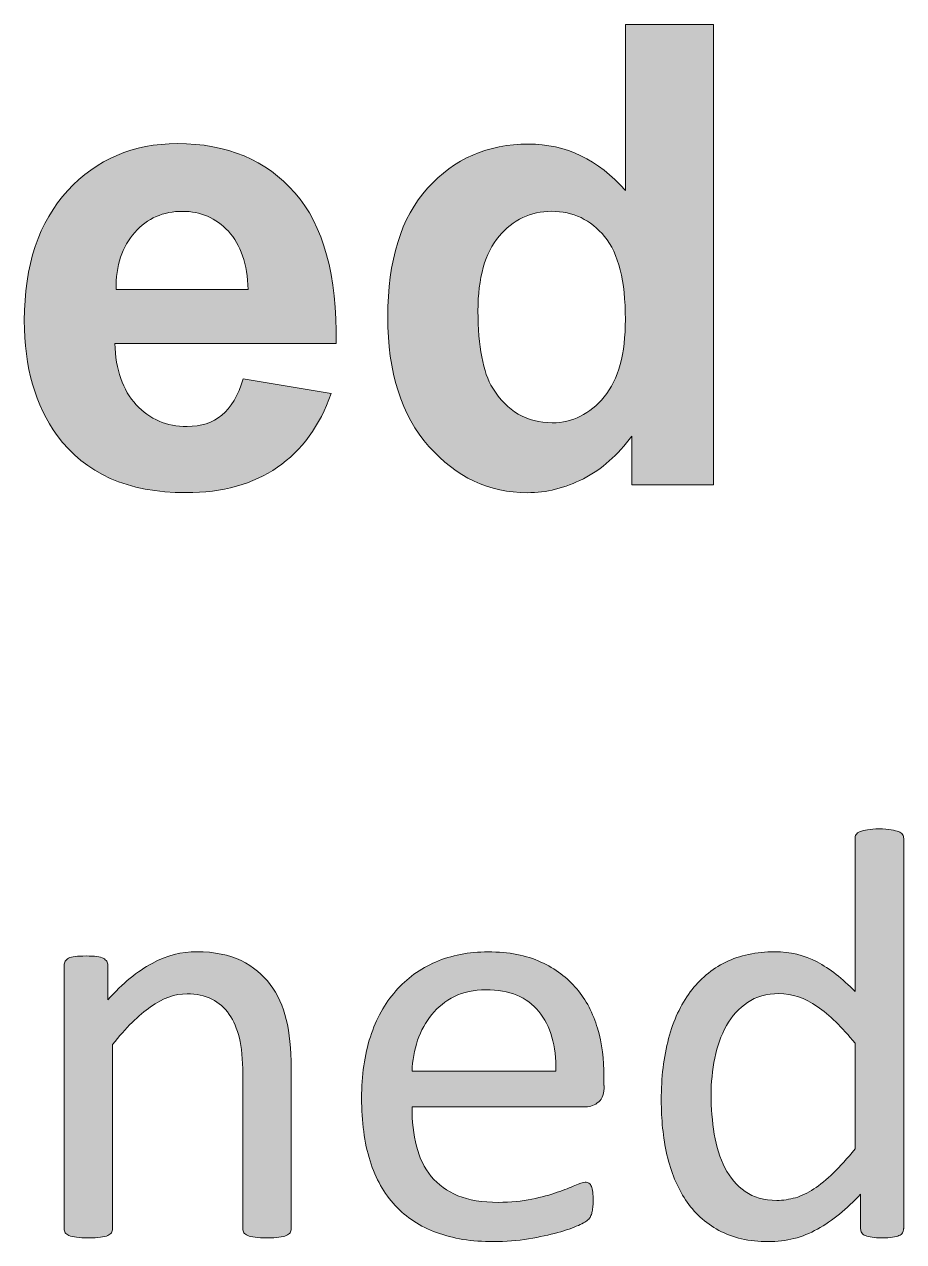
# Model space of a CAD drawing. Header units: inches. Extents: x 247 to 2765, y -1897 to -1110.
# Drawn here: x 855.85 to 861.64, y -1473.03 to -1465.02 of the extents above; entities that cross this region are included whole.
import ezdxf

# ---------------------------------------------------------------- set-up
doc = ezdxf.new("R2010")
doc.units = ezdxf.units.IN
doc.header["$MEASUREMENT"] = 0
doc.layers.add('Layer 1', color=7, linetype='Continuous')

# ---------------------------------------------------------------- blocks, each defined once
blk = doc.blocks.new('block 139')
at = {"layer": 'Layer 1', "true_color": 0x010101}
h = blk.add_hatch(color=18, dxfattribs=at)
h.dxf.hatch_style = 2
edge = h.paths.add_edge_path()
edge.add_spline(control_points=[(860.3876, -1468.0506), (860.3876, -1468.0506), (859.8492, -1468.0506), (859.8492, -1468.0506), (859.8492, -1468.0506), (859.8492, -1467.7292), (859.8492, -1467.7292), (859.7596, -1467.8539), (859.6524, -1467.9469), (859.5319, -1468.0096), (859.4096, -1468.0709), (859.2876, -1468.1016), (859.1632, -1468.1016), (858.9107, -1468.1016), (858.6947, -1468), (858.5145, -1467.7967), (858.3347, -1467.5935), (858.2441, -1467.3099), (858.2441, -1466.9461), (858.2441, -1466.574), (858.3316, -1466.2922), (858.5066, -1466.0976), (858.6816, -1465.904), (858.9028, -1465.8085), (859.1701, -1465.8085), (859.4154, -1465.8085), (859.6287, -1465.9105), (859.8078, -1466.1141), (859.8078, -1466.1141), (859.8078, -1465.021), (859.8078, -1465.021), (859.8078, -1465.021), (860.3883, -1465.021), (860.3883, -1465.021), (860.3883, -1465.021), (860.3876, -1468.0506), (860.3876, -1468.0506), (860.3876, -1468.0506), (860.3876, -1468.0506), (860.3876, -1468.0506)], knot_values=[0, 0, 0, 0, 1, 1, 1, 2, 2, 2, 3, 3, 3, 4, 4, 4, 5, 5, 5, 6, 6, 6, 7, 7, 7, 8, 8, 8, 9, 9, 9, 10, 10, 10, 11, 11, 11, 12, 12, 12, 13, 13, 13, 13], degree=3, periodic=1)
edge = h.paths.add_edge_path()
edge.add_spline(control_points=[(858.8377, -1466.9065), (858.8377, -1467.1394), (858.8711, -1467.3103), (858.9348, -1467.4136), (859.0285, -1467.5652), (859.1594, -1467.6417), (859.3265, -1467.6417), (859.4602, -1467.6417), (859.5739, -1467.5848), (859.6683, -1467.4712), (859.7623, -1467.3575), (859.8078, -1467.1876), (859.8078, -1466.9616), (859.8078, -1466.7094), (859.7623, -1466.5282), (859.6714, -1466.417), (859.5804, -1466.3067), (859.464, -1466.2506), (859.3221, -1466.2506), (859.1842, -1466.2506), (859.0685, -1466.3053), (858.9762, -1466.4149), (858.8842, -1466.5255), (858.8377, -1466.6888), (858.8377, -1466.9065)], knot_values=[0, 0, 0, 0, 1, 1, 1, 2, 2, 2, 3, 3, 3, 4, 4, 4, 5, 5, 5, 6, 6, 6, 7, 7, 7, 8, 8, 8, 8], degree=3, periodic=1)
h = blk.add_hatch(color=18, dxfattribs=at)
h.dxf.hatch_style = 2
edge = h.paths.add_edge_path()
edge.add_spline(control_points=[(857.2922, -1467.3526), (857.2922, -1467.3526), (857.8713, -1467.4498), (857.8713, -1467.4498), (857.7969, -1467.662), (857.6791, -1467.8236), (857.5185, -1467.9345), (857.358, -1468.0448), (857.1585, -1468.1009), (856.9163, -1468.1009), (856.5346, -1468.1009), (856.2518, -1467.9759), (856.0692, -1467.7257), (855.9252, -1467.5273), (855.8528, -1467.2751), (855.8528, -1466.9692), (855.8528, -1466.6054), (855.9483, -1466.3205), (856.1384, -1466.1145), (856.3283, -1465.9085), (856.5691, -1465.8054), (856.8598, -1465.8054), (857.1875, -1465.8054), (857.4438, -1465.9133), (857.6326, -1466.1289), (857.8214, -1466.3432), (857.9116, -1466.675), (857.9037, -1467.1201), (857.9037, -1467.1201), (856.4485, -1467.1201), (856.4485, -1467.1201), (856.4537, -1467.2923), (856.4998, -1467.4264), (856.5887, -1467.5235), (856.6783, -1467.6189), (856.7889, -1467.6658), (856.9236, -1467.6658), (857.0145, -1467.6658), (857.091, -1467.6424), (857.152, -1467.5914), (857.2126, -1467.5425), (857.2605, -1467.4622), (857.2922, -1467.3526)], knot_values=[0, 0, 0, 0, 1, 1, 1, 2, 2, 2, 3, 3, 3, 4, 4, 4, 5, 5, 5, 6, 6, 6, 7, 7, 7, 8, 8, 8, 9, 9, 9, 10, 10, 10, 11, 11, 11, 12, 12, 12, 13, 13, 13, 14, 14, 14, 14], degree=3, periodic=1)
edge = h.paths.add_edge_path()
edge.add_spline(control_points=[(857.3253, -1466.7656), (857.3205, -1466.5975), (857.277, -1466.4697), (857.1954, -1466.3822), (857.1127, -1466.2947), (857.0118, -1466.2509), (856.8939, -1466.2509), (856.7675, -1466.2509), (856.6624, -1466.2971), (856.5794, -1466.3894), (856.4971, -1466.4831), (856.455, -1466.6071), (856.4564, -1466.7656), (856.4564, -1466.7656), (857.3253, -1466.7656), (857.3253, -1466.7656)], knot_values=[0, 0, 0, 0, 1, 1, 1, 2, 2, 2, 3, 3, 3, 4, 4, 4, 5, 5, 5, 5], degree=3, periodic=1)
at = {"layer": 'Layer 1', "lineweight": 0}
for points, knots in [([(860.3876, -1468.0506), (860.3876, -1468.0506), (859.8492, -1468.0506), (859.8492, -1468.0506), (859.8492, -1468.0506), (859.8492, -1467.7292), (859.8492, -1467.7292), (859.7596, -1467.8539), (859.6524, -1467.9469), (859.5319, -1468.0096), (859.4096, -1468.0709), (859.2876, -1468.1016), (859.1632, -1468.1016), (858.9107, -1468.1016), (858.6947, -1468), (858.5145, -1467.7967), (858.3347, -1467.5935), (858.2441, -1467.3099), (858.2441, -1466.9461), (858.2441, -1466.574), (858.3316, -1466.2922), (858.5066, -1466.0976), (858.6816, -1465.904), (858.9028, -1465.8085), (859.1701, -1465.8085), (859.4154, -1465.8085), (859.6287, -1465.9105), (859.8078, -1466.1141), (859.8078, -1466.1141), (859.8078, -1465.021), (859.8078, -1465.021), (859.8078, -1465.021), (860.3883, -1465.021), (860.3883, -1465.021), (860.3883, -1465.021), (860.3876, -1468.0506), (860.3876, -1468.0506), (860.3876, -1468.0506), (860.3876, -1468.0506), (860.3876, -1468.0506)], [0, 0, 0, 0, 1, 1, 1, 2, 2, 2, 3, 3, 3, 4, 4, 4, 5, 5, 5, 6, 6, 6, 7, 7, 7, 8, 8, 8, 9, 9, 9, 10, 10, 10, 11, 11, 11, 12, 12, 12, 13, 13, 13, 13]), ([(857.2922, -1467.3526), (857.2922, -1467.3526), (857.8713, -1467.4498), (857.8713, -1467.4498), (857.7969, -1467.662), (857.6791, -1467.8236), (857.5185, -1467.9345), (857.358, -1468.0448), (857.1585, -1468.1009), (856.9163, -1468.1009), (856.5346, -1468.1009), (856.2518, -1467.9759), (856.0692, -1467.7257), (855.9252, -1467.5273), (855.8528, -1467.2751), (855.8528, -1466.9692), (855.8528, -1466.6054), (855.9483, -1466.3205), (856.1384, -1466.1145), (856.3283, -1465.9085), (856.5691, -1465.8054), (856.8598, -1465.8054), (857.1875, -1465.8054), (857.4438, -1465.9133), (857.6326, -1466.1289), (857.8214, -1466.3432), (857.9116, -1466.675), (857.9037, -1467.1201), (857.9037, -1467.1201), (856.4485, -1467.1201), (856.4485, -1467.1201), (856.4537, -1467.2923), (856.4998, -1467.4264), (856.5887, -1467.5235), (856.6783, -1467.6189), (856.7889, -1467.6658), (856.9236, -1467.6658), (857.0145, -1467.6658), (857.091, -1467.6424), (857.152, -1467.5914), (857.2126, -1467.5425), (857.2605, -1467.4622), (857.2922, -1467.3526)], [0, 0, 0, 0, 1, 1, 1, 2, 2, 2, 3, 3, 3, 4, 4, 4, 5, 5, 5, 6, 6, 6, 7, 7, 7, 8, 8, 8, 9, 9, 9, 10, 10, 10, 11, 11, 11, 12, 12, 12, 13, 13, 13, 14, 14, 14, 14]), ([(857.3253, -1466.7656), (857.3205, -1466.5975), (857.277, -1466.4697), (857.1954, -1466.3822), (857.1127, -1466.2947), (857.0118, -1466.2509), (856.8939, -1466.2509), (856.7675, -1466.2509), (856.6624, -1466.2971), (856.5794, -1466.3894), (856.4971, -1466.4831), (856.455, -1466.6071), (856.4564, -1466.7656), (856.4564, -1466.7656), (857.3253, -1466.7656), (857.3253, -1466.7656)], [0, 0, 0, 0, 1, 1, 1, 2, 2, 2, 3, 3, 3, 4, 4, 4, 5, 5, 5, 5]), ([(858.8377, -1466.9065), (858.8377, -1467.1394), (858.8711, -1467.3103), (858.9348, -1467.4136), (859.0285, -1467.5652), (859.1594, -1467.6417), (859.3265, -1467.6417), (859.4602, -1467.6417), (859.5739, -1467.5848), (859.6683, -1467.4712), (859.7623, -1467.3575), (859.8078, -1467.1876), (859.8078, -1466.9616), (859.8078, -1466.7094), (859.7623, -1466.5282), (859.6714, -1466.417), (859.5804, -1466.3067), (859.464, -1466.2506), (859.3221, -1466.2506), (859.1842, -1466.2506), (859.0685, -1466.3053), (858.9762, -1466.4149), (858.8842, -1466.5255), (858.8377, -1466.6888), (858.8377, -1466.9065)], [0, 0, 0, 0, 1, 1, 1, 2, 2, 2, 3, 3, 3, 4, 4, 4, 5, 5, 5, 6, 6, 6, 7, 7, 7, 8, 8, 8, 8])]:
    blk.add_open_spline(points, degree=3, knots=knots, dxfattribs=at)
blk = doc.blocks.new('block 140')
at = {"layer": 'Layer 1', "true_color": 0x010101}
h = blk.add_hatch(color=18, dxfattribs=at)
h.dxf.hatch_style = 2
edge = h.paths.add_edge_path()
edge.add_spline(control_points=[(861.6375, -1472.943), (861.6375, -1472.9533), (861.6354, -1472.9637), (861.631, -1472.9699), (861.6254, -1472.9774), (861.6189, -1472.9836), (861.6079, -1472.9881), (861.5979, -1472.994), (861.5834, -1472.996), (861.5645, -1472.9988), (861.5466, -1473.0016), (861.5255, -1473.0026), (861.4987, -1473.0026), (861.4714, -1473.0026), (861.4484, -1473.0016), (861.4315, -1472.9988), (861.4146, -1472.996), (861.3988, -1472.9926), (861.3874, -1472.9881), (861.3767, -1472.984), (861.3671, -1472.9788), (861.3629, -1472.9699), (861.3571, -1472.9626), (861.3557, -1472.9533), (861.3557, -1472.943), (861.3557, -1472.943), (861.3557, -1472.7149), (861.3557, -1472.7149), (861.2647, -1472.8124), (861.1707, -1472.891), (861.0715, -1472.9451), (860.9733, -1473.0002), (860.8655, -1473.0277), (860.7483, -1473.0277), (860.6219, -1473.0277), (860.5127, -1473.0029), (860.4231, -1472.9533), (860.3318, -1472.9041), (860.2591, -1472.8372), (860.204, -1472.7528), (860.1485, -1472.6701), (860.1079, -1472.5702), (860.081, -1472.4565), (860.0559, -1472.3429), (860.0438, -1472.223), (860.0438, -1472.0969), (860.0438, -1471.9474), (860.0596, -1471.812), (860.092, -1471.6924), (860.1237, -1471.5725), (860.1716, -1471.4699), (860.2347, -1471.3851), (860.2974, -1471.3014), (860.3742, -1471.2353), (860.4679, -1471.1894), (860.5619, -1471.144), (860.6681, -1471.1212), (860.791, -1471.1212), (860.8923, -1471.1212), (860.9857, -1471.1436), (861.0694, -1471.1877), (861.1524, -1471.2318), (861.2372, -1471.2973), (861.3188, -1471.3831), (861.3188, -1471.3831), (861.3188, -1470.3764), (861.3188, -1470.3764), (861.3188, -1470.3674), (861.3209, -1470.3571), (861.3261, -1470.3502), (861.3302, -1470.3419), (861.3392, -1470.3354), (861.3522, -1470.3309), (861.3643, -1470.3251), (861.3812, -1470.3227), (861.4012, -1470.3192), (861.4222, -1470.3161), (861.4466, -1470.313), (861.477, -1470.313), (861.5104, -1470.313), (861.5355, -1470.3161), (861.5572, -1470.3192), (861.5779, -1470.3227), (861.5937, -1470.3264), (861.6055, -1470.3309), (861.6172, -1470.3351), (861.6261, -1470.3406), (861.6316, -1470.3502), (861.6372, -1470.3575), (861.6389, -1470.3674), (861.6389, -1470.3764), (861.6389, -1470.3764), (861.6389, -1472.942), (861.6389, -1472.942), (861.6389, -1472.942), (861.6375, -1472.943), (861.6375, -1472.943), (861.6375, -1472.943), (861.6375, -1472.943), (861.6375, -1472.943)], knot_values=[0, 0, 0, 0, 1, 1, 1, 2, 2, 2, 3, 3, 3, 4, 4, 4, 5, 5, 5, 6, 6, 6, 7, 7, 7, 8, 8, 8, 9, 9, 9, 10, 10, 10, 11, 11, 11, 12, 12, 12, 13, 13, 13, 14, 14, 14, 15, 15, 15, 16, 16, 16, 17, 17, 17, 18, 18, 18, 19, 19, 19, 20, 20, 20, 21, 21, 21, 22, 22, 22, 23, 23, 23, 24, 24, 24, 25, 25, 25, 26, 26, 26, 27, 27, 27, 28, 28, 28, 29, 29, 29, 30, 30, 30, 31, 31, 31, 32, 32, 32, 33, 33, 33, 33], degree=3, periodic=1)
edge = h.paths.add_edge_path()
edge.add_spline(control_points=[(861.3188, -1471.7231), (861.2327, -1471.6166), (861.1497, -1471.536), (861.0694, -1471.4806), (860.9884, -1471.4247), (860.9054, -1471.3965), (860.8179, -1471.3965), (860.737, -1471.3965), (860.6674, -1471.4158), (860.6119, -1471.4544), (860.5554, -1471.493), (860.5092, -1471.5436), (860.4731, -1471.6066), (860.4369, -1471.6707), (860.4114, -1471.7417), (860.3955, -1471.8202), (860.3797, -1471.9002), (860.3718, -1471.9811), (860.3718, -1472.0628), (860.3718, -1472.1499), (860.379, -1472.2354), (860.3928, -1472.3201), (860.4066, -1472.4028), (860.4297, -1472.4765), (860.4624, -1472.5427), (860.4972, -1472.6074), (860.5413, -1472.6595), (860.5954, -1472.698), (860.6508, -1472.7363), (860.7201, -1472.7566), (860.8041, -1472.7566), (860.8462, -1472.7566), (860.8865, -1472.7501), (860.9271, -1472.7387), (860.9661, -1472.7277), (861.0067, -1472.708), (861.0477, -1472.6808), (861.0884, -1472.655), (861.1318, -1472.6188), (861.1765, -1472.5757), (861.2213, -1472.5327), (861.2689, -1472.4803), (861.3192, -1472.4173), (861.3192, -1472.4173), (861.3192, -1471.7231), (861.3192, -1471.7231), (861.3192, -1471.7231), (861.3188, -1471.7231), (861.3188, -1471.7231)], knot_values=[0, 0, 0, 0, 1, 1, 1, 2, 2, 2, 3, 3, 3, 4, 4, 4, 5, 5, 5, 6, 6, 6, 7, 7, 7, 8, 8, 8, 9, 9, 9, 10, 10, 10, 11, 11, 11, 12, 12, 12, 13, 13, 13, 14, 14, 14, 15, 15, 15, 16, 16, 16, 16], degree=3, periodic=1)
h = blk.add_hatch(color=18, dxfattribs=at)
h.dxf.hatch_style = 2
edge = h.paths.add_edge_path()
edge.add_spline(control_points=[(857.6088, -1472.943), (857.6088, -1472.9533), (857.6057, -1472.963), (857.6016, -1472.9688), (857.5961, -1472.9761), (857.5885, -1472.9823), (857.5768, -1472.9871), (857.5651, -1472.9936), (857.5492, -1472.996), (857.5285, -1472.9988), (857.5072, -1473.0016), (857.4824, -1473.0026), (857.4514, -1473.0026), (857.419, -1473.0026), (857.3928, -1473.0016), (857.3714, -1472.9988), (857.3501, -1472.996), (857.3349, -1472.9923), (857.3229, -1472.9871), (857.3115, -1472.9823), (857.3025, -1472.9771), (857.2977, -1472.9688), (857.2929, -1472.9606), (857.2901, -1472.9533), (857.2901, -1472.943), (857.2901, -1472.943), (857.2901, -1471.9274), (857.2901, -1471.9274), (857.2901, -1471.8285), (857.2829, -1471.7489), (857.2681, -1471.6883), (857.2522, -1471.628), (857.2309, -1471.576), (857.2013, -1471.5326), (857.1716, -1471.4885), (857.133, -1471.4554), (857.0862, -1471.4327), (857.0386, -1471.4106), (856.9849, -1471.3975), (856.9236, -1471.3975), (856.843, -1471.3975), (856.7644, -1471.4258), (856.6838, -1471.4823), (856.6042, -1471.5388), (856.5205, -1471.6215), (856.4337, -1471.731), (856.4337, -1471.731), (856.4337, -1472.943), (856.4337, -1472.943), (856.4337, -1472.9533), (856.4309, -1472.963), (856.4261, -1472.9688), (856.4206, -1472.9761), (856.413, -1472.9823), (856.4013, -1472.9871), (856.391, -1472.9936), (856.3744, -1472.996), (856.3531, -1472.9988), (856.3324, -1473.0016), (856.3062, -1473.0026), (856.2738, -1473.0026), (856.2428, -1473.0026), (856.2173, -1473.0016), (856.1967, -1472.9988), (856.1756, -1472.996), (856.1601, -1472.9923), (856.1467, -1472.9871), (856.1353, -1472.9823), (856.1257, -1472.9771), (856.1222, -1472.9688), (856.1171, -1472.9616), (856.115, -1472.9533), (856.115, -1472.943), (856.115, -1472.943), (856.115, -1471.2087), (856.115, -1471.2087), (856.115, -1471.1998), (856.1171, -1471.1894), (856.1216, -1471.1832), (856.1257, -1471.176), (856.1322, -1471.1705), (856.144, -1471.1633), (856.1553, -1471.1577), (856.1698, -1471.1543), (856.188, -1471.1515), (856.2067, -1471.1498), (856.2297, -1471.1488), (856.2594, -1471.1488), (856.2876, -1471.1488), (856.311, -1471.1498), (856.329, -1471.1515), (856.3486, -1471.1543), (856.3627, -1471.1591), (856.3724, -1471.1633), (856.382, -1471.1705), (856.391, -1471.1757), (856.3948, -1471.1832), (856.3999, -1471.1908), (856.402, -1471.1998), (856.402, -1471.2087), (856.402, -1471.2087), (856.402, -1471.4382), (856.402, -1471.4382), (856.4995, -1471.3276), (856.597, -1471.2487), (856.6941, -1471.1977), (856.7899, -1471.146), (856.8884, -1471.1205), (856.9877, -1471.1205), (857.1034, -1471.1205), (857.2009, -1471.1416), (857.2798, -1471.1791), (857.3583, -1471.2184), (857.4217, -1471.2721), (857.4713, -1471.3362), (857.5203, -1471.401), (857.5551, -1471.4788), (857.5761, -1471.5667), (857.5978, -1471.6545), (857.6085, -1471.7603), (857.6085, -1471.8826), (857.6085, -1471.8826), (857.6085, -1472.9413), (857.6085, -1472.9413), (857.6085, -1472.9413), (857.6078, -1472.9413), (857.6078, -1472.9413), (857.6078, -1472.9413), (857.6088, -1472.943), (857.6088, -1472.943), (857.6088, -1472.943), (857.6088, -1472.943), (857.6088, -1472.943)], knot_values=[0, 0, 0, 0, 1, 1, 1, 2, 2, 2, 3, 3, 3, 4, 4, 4, 5, 5, 5, 6, 6, 6, 7, 7, 7, 8, 8, 8, 9, 9, 9, 10, 10, 10, 11, 11, 11, 12, 12, 12, 13, 13, 13, 14, 14, 14, 15, 15, 15, 16, 16, 16, 17, 17, 17, 18, 18, 18, 19, 19, 19, 20, 20, 20, 21, 21, 21, 22, 22, 22, 23, 23, 23, 24, 24, 24, 25, 25, 25, 26, 26, 26, 27, 27, 27, 28, 28, 28, 29, 29, 29, 30, 30, 30, 31, 31, 31, 32, 32, 32, 33, 33, 33, 34, 34, 34, 35, 35, 35, 36, 36, 36, 37, 37, 37, 38, 38, 38, 39, 39, 39, 40, 40, 40, 41, 41, 41, 42, 42, 42, 43, 43, 43, 44, 44, 44, 44], degree=3, periodic=1)
h = blk.add_hatch(color=18, dxfattribs=at)
h.dxf.hatch_style = 2
edge = h.paths.add_edge_path()
edge.add_spline(control_points=[(859.669, -1472.0008), (859.669, -1472.0524), (859.6569, -1472.0869), (859.6325, -1472.1079), (859.607, -1472.1303), (859.5787, -1472.141), (859.5463, -1472.141), (859.5463, -1472.141), (858.4039, -1472.141), (858.4039, -1472.141), (858.4039, -1472.2364), (858.4136, -1472.3239), (858.4329, -1472.3997), (858.4532, -1472.4776), (858.4842, -1472.543), (858.53, -1472.5985), (858.5748, -1472.6536), (858.6341, -1472.6949), (858.7057, -1472.7253), (858.7777, -1472.7549), (858.867, -1472.7694), (858.971, -1472.7694), (859.0533, -1472.7694), (859.1271, -1472.7621), (859.1922, -1472.7487), (859.2569, -1472.7349), (859.3128, -1472.7198), (859.3596, -1472.7032), (859.4075, -1472.6867), (859.445, -1472.6715), (859.476, -1472.6577), (859.5064, -1472.6447), (859.5288, -1472.6364), (859.5439, -1472.6364), (859.5525, -1472.6364), (859.5615, -1472.6391), (859.5677, -1472.644), (859.5753, -1472.6481), (859.5801, -1472.655), (859.5846, -1472.6639), (859.5887, -1472.6732), (859.5918, -1472.6863), (859.5925, -1472.7018), (859.5946, -1472.7177), (859.5959, -1472.7373), (859.5959, -1472.7604), (859.5959, -1472.7769), (859.5952, -1472.7914), (859.5932, -1472.8038), (859.5925, -1472.8155), (859.5901, -1472.8259), (859.588, -1472.8365), (859.5866, -1472.8462), (859.5822, -1472.8548), (859.5787, -1472.8624), (859.5742, -1472.8696), (859.5691, -1472.8775), (859.5611, -1472.8844), (859.5536, -1472.892), (859.5339, -1472.9048), (859.4984, -1472.9209), (859.463, -1472.9368), (859.4182, -1472.9526), (859.3634, -1472.9678), (859.3083, -1472.9833), (859.2442, -1472.9971), (859.1712, -1473.0091), (859.0988, -1473.0209), (859.0213, -1473.0277), (858.9396, -1473.0277), (858.797, -1473.0277), (858.6716, -1473.0074), (858.5645, -1472.9678), (858.4573, -1472.9282), (858.3671, -1472.8693), (858.2933, -1472.7907), (858.2203, -1472.7115), (858.1652, -1472.614), (858.1276, -1472.4958), (858.0901, -1472.3777), (858.0722, -1472.2388), (858.0722, -1472.0834), (858.0722, -1471.9336), (858.0918, -1471.7999), (858.1297, -1471.6804), (858.1683, -1471.5615), (858.2238, -1471.4609), (858.2968, -1471.3789), (858.3691, -1471.2962), (858.4566, -1471.2329), (858.5593, -1471.1884), (858.6627, -1471.144), (858.7767, -1471.1219), (858.9045, -1471.1219), (859.0413, -1471.1219), (859.1567, -1471.1443), (859.2518, -1471.1884), (859.3475, -1471.2322), (859.4261, -1471.2911), (859.4874, -1471.3648), (859.5498, -1471.4385), (859.5956, -1471.5253), (859.6242, -1471.6242), (859.6531, -1471.7231), (859.6669, -1471.8302), (859.6669, -1471.9422), (859.6669, -1471.9422), (859.6669, -1471.9997), (859.6669, -1471.9997), (859.6669, -1471.9997), (859.669, -1472.0008), (859.669, -1472.0008), (859.669, -1472.0008), (859.669, -1472.0008), (859.669, -1472.0008)], knot_values=[0, 0, 0, 0, 1, 1, 1, 2, 2, 2, 3, 3, 3, 4, 4, 4, 5, 5, 5, 6, 6, 6, 7, 7, 7, 8, 8, 8, 9, 9, 9, 10, 10, 10, 11, 11, 11, 12, 12, 12, 13, 13, 13, 14, 14, 14, 15, 15, 15, 16, 16, 16, 17, 17, 17, 18, 18, 18, 19, 19, 19, 20, 20, 20, 21, 21, 21, 22, 22, 22, 23, 23, 23, 24, 24, 24, 25, 25, 25, 26, 26, 26, 27, 27, 27, 28, 28, 28, 29, 29, 29, 30, 30, 30, 31, 31, 31, 32, 32, 32, 33, 33, 33, 34, 34, 34, 35, 35, 35, 36, 36, 36, 37, 37, 37, 38, 38, 38, 38], degree=3, periodic=1)
edge = h.paths.add_edge_path()
edge.add_spline(control_points=[(859.3496, -1471.9067), (859.3541, -1471.7386), (859.3162, -1471.6077), (859.2383, -1471.514), (859.1601, -1471.4185), (859.0447, -1471.3713), (858.8907, -1471.3713), (858.8118, -1471.3713), (858.7433, -1471.3858), (858.683, -1471.4154), (858.6237, -1471.4451), (858.5741, -1471.4843), (858.5342, -1471.5333), (858.4939, -1471.5832), (858.4625, -1471.6401), (858.4408, -1471.7035), (858.4184, -1471.7682), (858.406, -1471.8364), (858.4039, -1471.9067), (858.4039, -1471.9067), (859.3496, -1471.9067), (859.3496, -1471.9067)], knot_values=[0, 0, 0, 0, 1, 1, 1, 2, 2, 2, 3, 3, 3, 4, 4, 4, 5, 5, 5, 6, 6, 6, 7, 7, 7, 7], degree=3, periodic=1)
at = {"layer": 'Layer 1', "lineweight": 0}
for points, knots in [([(861.6375, -1472.943), (861.6375, -1472.9533), (861.6354, -1472.9637), (861.631, -1472.9699), (861.6254, -1472.9774), (861.6189, -1472.9836), (861.6079, -1472.9881), (861.5979, -1472.994), (861.5834, -1472.996), (861.5645, -1472.9988), (861.5466, -1473.0016), (861.5255, -1473.0026), (861.4987, -1473.0026), (861.4714, -1473.0026), (861.4484, -1473.0016), (861.4315, -1472.9988), (861.4146, -1472.996), (861.3988, -1472.9926), (861.3874, -1472.9881), (861.3767, -1472.984), (861.3671, -1472.9788), (861.3629, -1472.9699), (861.3571, -1472.9626), (861.3557, -1472.9533), (861.3557, -1472.943), (861.3557, -1472.943), (861.3557, -1472.7149), (861.3557, -1472.7149), (861.2647, -1472.8124), (861.1707, -1472.891), (861.0715, -1472.9451), (860.9733, -1473.0002), (860.8655, -1473.0277), (860.7483, -1473.0277), (860.6219, -1473.0277), (860.5127, -1473.0029), (860.4231, -1472.9533), (860.3318, -1472.9041), (860.2591, -1472.8372), (860.204, -1472.7528), (860.1485, -1472.6701), (860.1079, -1472.5702), (860.081, -1472.4565), (860.0559, -1472.3429), (860.0438, -1472.223), (860.0438, -1472.0969), (860.0438, -1471.9474), (860.0596, -1471.812), (860.092, -1471.6924), (860.1237, -1471.5725), (860.1716, -1471.4699), (860.2347, -1471.3851), (860.2974, -1471.3014), (860.3742, -1471.2353), (860.4679, -1471.1894), (860.5619, -1471.144), (860.6681, -1471.1212), (860.791, -1471.1212), (860.8923, -1471.1212), (860.9857, -1471.1436), (861.0694, -1471.1877), (861.1524, -1471.2318), (861.2372, -1471.2973), (861.3188, -1471.3831), (861.3188, -1471.3831), (861.3188, -1470.3764), (861.3188, -1470.3764), (861.3188, -1470.3674), (861.3209, -1470.3571), (861.3261, -1470.3502), (861.3302, -1470.3419), (861.3392, -1470.3354), (861.3522, -1470.3309), (861.3643, -1470.3251), (861.3812, -1470.3227), (861.4012, -1470.3192), (861.4222, -1470.3161), (861.4466, -1470.313), (861.477, -1470.313), (861.5104, -1470.313), (861.5355, -1470.3161), (861.5572, -1470.3192), (861.5779, -1470.3227), (861.5937, -1470.3264), (861.6055, -1470.3309), (861.6172, -1470.3351), (861.6261, -1470.3406), (861.6316, -1470.3502), (861.6372, -1470.3575), (861.6389, -1470.3674), (861.6389, -1470.3764), (861.6389, -1470.3764), (861.6389, -1472.942), (861.6389, -1472.942), (861.6389, -1472.942), (861.6375, -1472.943), (861.6375, -1472.943), (861.6375, -1472.943), (861.6375, -1472.943), (861.6375, -1472.943)], [0, 0, 0, 0, 1, 1, 1, 2, 2, 2, 3, 3, 3, 4, 4, 4, 5, 5, 5, 6, 6, 6, 7, 7, 7, 8, 8, 8, 9, 9, 9, 10, 10, 10, 11, 11, 11, 12, 12, 12, 13, 13, 13, 14, 14, 14, 15, 15, 15, 16, 16, 16, 17, 17, 17, 18, 18, 18, 19, 19, 19, 20, 20, 20, 21, 21, 21, 22, 22, 22, 23, 23, 23, 24, 24, 24, 25, 25, 25, 26, 26, 26, 27, 27, 27, 28, 28, 28, 29, 29, 29, 30, 30, 30, 31, 31, 31, 32, 32, 32, 33, 33, 33, 33]), ([(857.6088, -1472.943), (857.6088, -1472.9533), (857.6057, -1472.963), (857.6016, -1472.9688), (857.5961, -1472.9761), (857.5885, -1472.9823), (857.5768, -1472.9871), (857.5651, -1472.9936), (857.5492, -1472.996), (857.5285, -1472.9988), (857.5072, -1473.0016), (857.4824, -1473.0026), (857.4514, -1473.0026), (857.419, -1473.0026), (857.3928, -1473.0016), (857.3714, -1472.9988), (857.3501, -1472.996), (857.3349, -1472.9923), (857.3229, -1472.9871), (857.3115, -1472.9823), (857.3025, -1472.9771), (857.2977, -1472.9688), (857.2929, -1472.9606), (857.2901, -1472.9533), (857.2901, -1472.943), (857.2901, -1472.943), (857.2901, -1471.9274), (857.2901, -1471.9274), (857.2901, -1471.8285), (857.2829, -1471.7489), (857.2681, -1471.6883), (857.2522, -1471.628), (857.2309, -1471.576), (857.2013, -1471.5326), (857.1716, -1471.4885), (857.133, -1471.4554), (857.0862, -1471.4327), (857.0386, -1471.4106), (856.9849, -1471.3975), (856.9236, -1471.3975), (856.843, -1471.3975), (856.7644, -1471.4258), (856.6838, -1471.4823), (856.6042, -1471.5388), (856.5205, -1471.6215), (856.4337, -1471.731), (856.4337, -1471.731), (856.4337, -1472.943), (856.4337, -1472.943), (856.4337, -1472.9533), (856.4309, -1472.963), (856.4261, -1472.9688), (856.4206, -1472.9761), (856.413, -1472.9823), (856.4013, -1472.9871), (856.391, -1472.9936), (856.3744, -1472.996), (856.3531, -1472.9988), (856.3324, -1473.0016), (856.3062, -1473.0026), (856.2738, -1473.0026), (856.2428, -1473.0026), (856.2173, -1473.0016), (856.1967, -1472.9988), (856.1756, -1472.996), (856.1601, -1472.9923), (856.1467, -1472.9871), (856.1353, -1472.9823), (856.1257, -1472.9771), (856.1222, -1472.9688), (856.1171, -1472.9616), (856.115, -1472.9533), (856.115, -1472.943), (856.115, -1472.943), (856.115, -1471.2087), (856.115, -1471.2087), (856.115, -1471.1998), (856.1171, -1471.1894), (856.1216, -1471.1832), (856.1257, -1471.176), (856.1322, -1471.1705), (856.144, -1471.1633), (856.1553, -1471.1577), (856.1698, -1471.1543), (856.188, -1471.1515), (856.2067, -1471.1498), (856.2297, -1471.1488), (856.2594, -1471.1488), (856.2876, -1471.1488), (856.311, -1471.1498), (856.329, -1471.1515), (856.3486, -1471.1543), (856.3627, -1471.1591), (856.3724, -1471.1633), (856.382, -1471.1705), (856.391, -1471.1757), (856.3948, -1471.1832), (856.3999, -1471.1908), (856.402, -1471.1998), (856.402, -1471.2087), (856.402, -1471.2087), (856.402, -1471.4382), (856.402, -1471.4382), (856.4995, -1471.3276), (856.597, -1471.2487), (856.6941, -1471.1977), (856.7899, -1471.146), (856.8884, -1471.1205), (856.9877, -1471.1205), (857.1034, -1471.1205), (857.2009, -1471.1416), (857.2798, -1471.1791), (857.3583, -1471.2184), (857.4217, -1471.2721), (857.4713, -1471.3362), (857.5203, -1471.401), (857.5551, -1471.4788), (857.5761, -1471.5667), (857.5978, -1471.6545), (857.6085, -1471.7603), (857.6085, -1471.8826), (857.6085, -1471.8826), (857.6085, -1472.9413), (857.6085, -1472.9413), (857.6085, -1472.9413), (857.6078, -1472.9413), (857.6078, -1472.9413), (857.6078, -1472.9413), (857.6088, -1472.943), (857.6088, -1472.943), (857.6088, -1472.943), (857.6088, -1472.943), (857.6088, -1472.943)], [0, 0, 0, 0, 1, 1, 1, 2, 2, 2, 3, 3, 3, 4, 4, 4, 5, 5, 5, 6, 6, 6, 7, 7, 7, 8, 8, 8, 9, 9, 9, 10, 10, 10, 11, 11, 11, 12, 12, 12, 13, 13, 13, 14, 14, 14, 15, 15, 15, 16, 16, 16, 17, 17, 17, 18, 18, 18, 19, 19, 19, 20, 20, 20, 21, 21, 21, 22, 22, 22, 23, 23, 23, 24, 24, 24, 25, 25, 25, 26, 26, 26, 27, 27, 27, 28, 28, 28, 29, 29, 29, 30, 30, 30, 31, 31, 31, 32, 32, 32, 33, 33, 33, 34, 34, 34, 35, 35, 35, 36, 36, 36, 37, 37, 37, 38, 38, 38, 39, 39, 39, 40, 40, 40, 41, 41, 41, 42, 42, 42, 43, 43, 43, 44, 44, 44, 44]), ([(859.669, -1472.0008), (859.669, -1472.0524), (859.6569, -1472.0869), (859.6325, -1472.1079), (859.607, -1472.1303), (859.5787, -1472.141), (859.5463, -1472.141), (859.5463, -1472.141), (858.4039, -1472.141), (858.4039, -1472.141), (858.4039, -1472.2364), (858.4136, -1472.3239), (858.4329, -1472.3997), (858.4532, -1472.4776), (858.4842, -1472.543), (858.53, -1472.5985), (858.5748, -1472.6536), (858.6341, -1472.6949), (858.7057, -1472.7253), (858.7777, -1472.7549), (858.867, -1472.7694), (858.971, -1472.7694), (859.0533, -1472.7694), (859.1271, -1472.7621), (859.1922, -1472.7487), (859.2569, -1472.7349), (859.3128, -1472.7198), (859.3596, -1472.7032), (859.4075, -1472.6867), (859.445, -1472.6715), (859.476, -1472.6577), (859.5064, -1472.6447), (859.5288, -1472.6364), (859.5439, -1472.6364), (859.5525, -1472.6364), (859.5615, -1472.6391), (859.5677, -1472.644), (859.5753, -1472.6481), (859.5801, -1472.655), (859.5846, -1472.6639), (859.5887, -1472.6732), (859.5918, -1472.6863), (859.5925, -1472.7018), (859.5946, -1472.7177), (859.5959, -1472.7373), (859.5959, -1472.7604), (859.5959, -1472.7769), (859.5952, -1472.7914), (859.5932, -1472.8038), (859.5925, -1472.8155), (859.5901, -1472.8259), (859.588, -1472.8365), (859.5866, -1472.8462), (859.5822, -1472.8548), (859.5787, -1472.8624), (859.5742, -1472.8696), (859.5691, -1472.8775), (859.5611, -1472.8844), (859.5536, -1472.892), (859.5339, -1472.9048), (859.4984, -1472.9209), (859.463, -1472.9368), (859.4182, -1472.9526), (859.3634, -1472.9678), (859.3083, -1472.9833), (859.2442, -1472.9971), (859.1712, -1473.0091), (859.0988, -1473.0209), (859.0213, -1473.0277), (858.9396, -1473.0277), (858.797, -1473.0277), (858.6716, -1473.0074), (858.5645, -1472.9678), (858.4573, -1472.9282), (858.3671, -1472.8693), (858.2933, -1472.7907), (858.2203, -1472.7115), (858.1652, -1472.614), (858.1276, -1472.4958), (858.0901, -1472.3777), (858.0722, -1472.2388), (858.0722, -1472.0834), (858.0722, -1471.9336), (858.0918, -1471.7999), (858.1297, -1471.6804), (858.1683, -1471.5615), (858.2238, -1471.4609), (858.2968, -1471.3789), (858.3691, -1471.2962), (858.4566, -1471.2329), (858.5593, -1471.1884), (858.6627, -1471.144), (858.7767, -1471.1219), (858.9045, -1471.1219), (859.0413, -1471.1219), (859.1567, -1471.1443), (859.2518, -1471.1884), (859.3475, -1471.2322), (859.4261, -1471.2911), (859.4874, -1471.3648), (859.5498, -1471.4385), (859.5956, -1471.5253), (859.6242, -1471.6242), (859.6531, -1471.7231), (859.6669, -1471.8302), (859.6669, -1471.9422), (859.6669, -1471.9422), (859.6669, -1471.9997), (859.6669, -1471.9997), (859.6669, -1471.9997), (859.669, -1472.0008), (859.669, -1472.0008), (859.669, -1472.0008), (859.669, -1472.0008), (859.669, -1472.0008)], [0, 0, 0, 0, 1, 1, 1, 2, 2, 2, 3, 3, 3, 4, 4, 4, 5, 5, 5, 6, 6, 6, 7, 7, 7, 8, 8, 8, 9, 9, 9, 10, 10, 10, 11, 11, 11, 12, 12, 12, 13, 13, 13, 14, 14, 14, 15, 15, 15, 16, 16, 16, 17, 17, 17, 18, 18, 18, 19, 19, 19, 20, 20, 20, 21, 21, 21, 22, 22, 22, 23, 23, 23, 24, 24, 24, 25, 25, 25, 26, 26, 26, 27, 27, 27, 28, 28, 28, 29, 29, 29, 30, 30, 30, 31, 31, 31, 32, 32, 32, 33, 33, 33, 34, 34, 34, 35, 35, 35, 36, 36, 36, 37, 37, 37, 38, 38, 38, 38]), ([(859.3496, -1471.9067), (859.3541, -1471.7386), (859.3162, -1471.6077), (859.2383, -1471.514), (859.1601, -1471.4185), (859.0447, -1471.3713), (858.8907, -1471.3713), (858.8118, -1471.3713), (858.7433, -1471.3858), (858.683, -1471.4154), (858.6237, -1471.4451), (858.5741, -1471.4843), (858.5342, -1471.5333), (858.4939, -1471.5832), (858.4625, -1471.6401), (858.4408, -1471.7035), (858.4184, -1471.7682), (858.406, -1471.8364), (858.4039, -1471.9067), (858.4039, -1471.9067), (859.3496, -1471.9067), (859.3496, -1471.9067)], [0, 0, 0, 0, 1, 1, 1, 2, 2, 2, 3, 3, 3, 4, 4, 4, 5, 5, 5, 6, 6, 6, 7, 7, 7, 7]), ([(861.3188, -1471.7231), (861.2327, -1471.6166), (861.1497, -1471.536), (861.0694, -1471.4806), (860.9884, -1471.4247), (860.9054, -1471.3965), (860.8179, -1471.3965), (860.737, -1471.3965), (860.6674, -1471.4158), (860.6119, -1471.4544), (860.5554, -1471.493), (860.5092, -1471.5436), (860.4731, -1471.6066), (860.4369, -1471.6707), (860.4114, -1471.7417), (860.3955, -1471.8202), (860.3797, -1471.9002), (860.3718, -1471.9811), (860.3718, -1472.0628), (860.3718, -1472.1499), (860.379, -1472.2354), (860.3928, -1472.3201), (860.4066, -1472.4028), (860.4297, -1472.4765), (860.4624, -1472.5427), (860.4972, -1472.6074), (860.5413, -1472.6595), (860.5954, -1472.698), (860.6508, -1472.7363), (860.7201, -1472.7566), (860.8041, -1472.7566), (860.8462, -1472.7566), (860.8865, -1472.7501), (860.9271, -1472.7387), (860.9661, -1472.7277), (861.0067, -1472.708), (861.0477, -1472.6808), (861.0884, -1472.655), (861.1318, -1472.6188), (861.1765, -1472.5757), (861.2213, -1472.5327), (861.2689, -1472.4803), (861.3192, -1472.4173), (861.3192, -1472.4173), (861.3192, -1471.7231), (861.3192, -1471.7231), (861.3192, -1471.7231), (861.3188, -1471.7231), (861.3188, -1471.7231)], [0, 0, 0, 0, 1, 1, 1, 2, 2, 2, 3, 3, 3, 4, 4, 4, 5, 5, 5, 6, 6, 6, 7, 7, 7, 8, 8, 8, 9, 9, 9, 10, 10, 10, 11, 11, 11, 12, 12, 12, 13, 13, 13, 14, 14, 14, 15, 15, 15, 16, 16, 16, 16])]:
    blk.add_open_spline(points, degree=3, knots=knots, dxfattribs=at)
blk = doc.blocks.new('block 134')
at = {"layer": 'Layer 1'}
for name in ['block 139', 'block 140']:
    blk.add_blockref(name, (0, 0), dxfattribs=at)

msp = doc.modelspace()

# ---------------------------------------------------------------- block references
at = {"layer": 'Layer 1'}
msp.add_blockref('block 134', (0, 0), dxfattribs=at)

doc.saveas('drawing.dxf')
